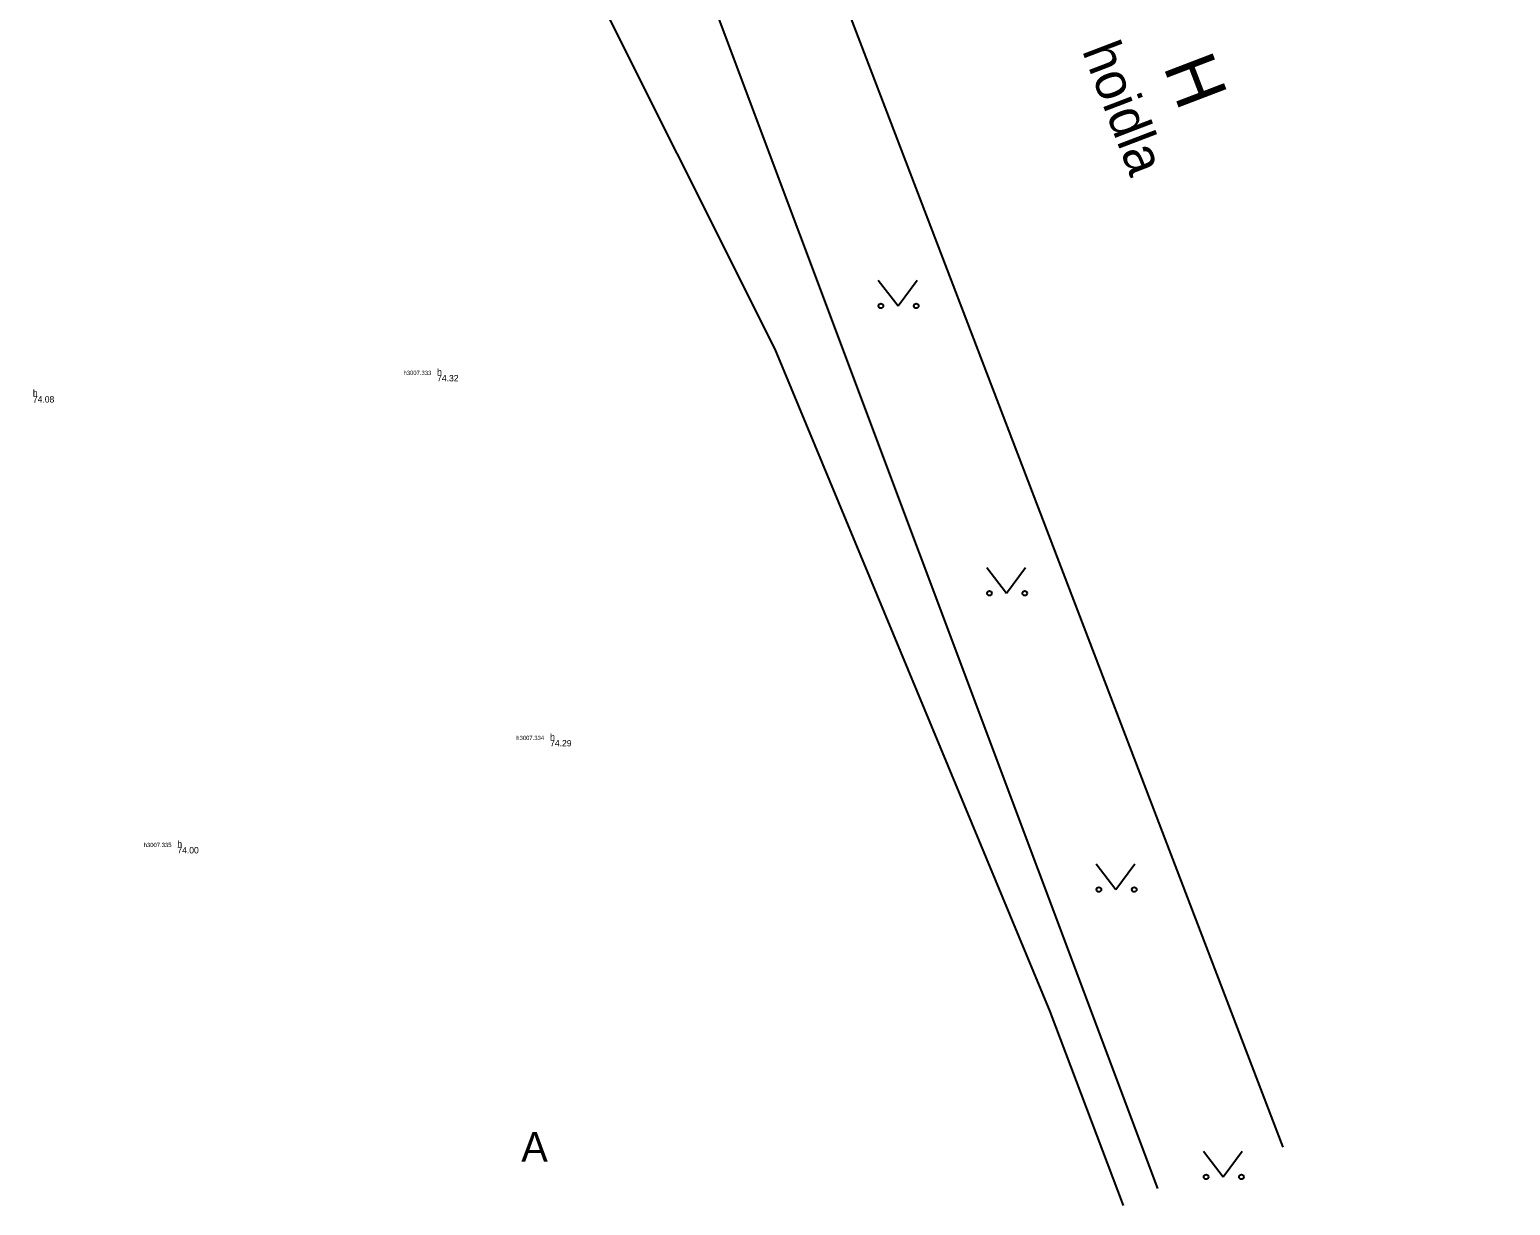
# Model space of a CAD drawing. Extents: x 635087 to 635297, y 6461807 to 6461958.
# Drawn here: x 635192.95 to 635227.7, y 6461862.62 to 6461890.22 of the extents above; entities that cross this region are included whole.
import ezdxf

# ---------------------------------------------------------------- set-up
doc = ezdxf.new("R2010")
doc.units = 0
for name, color, linetype in [('HALJASTUS', 7, 'Continuous'), ('HOONE', 7, 'Continuous'), ('MOOTKOOD', 7, 'Continuous'), ('MOOTKORG-EH2000', 7, 'Continuous'), ('MOOTNR', 7, 'Continuous'), ('TEE', 7, 'Continuous'), ('VTRASS', 7, 'Continuous')]:
    doc.layers.add(name, color=color, linetype=linetype)

msp = doc.modelspace()

# ---------------------------------------------------------------- linework, layer by layer
at = {"layer": 'HALJASTUS'}
for p, q in [((635212.863, 6461884.338), (635213.326, 6461883.732)), ((635213.326, 6461883.732), (635213.772, 6461884.338)), ((635215.406, 6461877.595), (635215.87, 6461876.988)), ((635215.87, 6461876.988), (635216.315, 6461877.595)), ((635217.976, 6461870.642), (635218.44, 6461870.035)), ((635218.44, 6461870.035), (635218.885, 6461870.642)), ((635220.494, 6461863.898), (635220.957, 6461863.291)), ((635220.957, 6461863.291), (635221.403, 6461863.898))]:
    msp.add_line(p, q, dxfattribs=at)
for centre in [(635212.925, 6461883.732), (635213.754, 6461883.732), (635215.469, 6461876.988), (635216.298, 6461876.988), (635218.039, 6461870.035), (635218.868, 6461870.035), (635220.556, 6461863.291), (635221.385, 6461863.291)]:
    msp.add_circle(centre, 0.055, dxfattribs=at)
at = {"layer": 'HOONE'}
msp.add_lwpolyline([(635222.361, 6461863.991), (635207.766, 6461902.142), (635226.572, 6461909.262), (635220.928, 6461923.471), (635227.696, 6461926.159)], dxfattribs=at)
at = {"layer": 'TEE'}
msp.add_lwpolyline([(635207.766, 6461902.142), (635205.58, 6461901.097), (635205.296, 6461900.002), (635208.202, 6461892.91), (635219.418, 6461863.019)], dxfattribs=at)
at = {"layer": 'VTRASS'}
msp.add_lwpolyline([(635163.607, 6461957.645), (635169.385, 6461957.184), (635172.243, 6461950.353), (635175.86, 6461942.96), (635180.861, 6461924.89), (635193.497, 6461904.697), (635203.527, 6461896.513), (635210.436, 6461882.715), (635216.885, 6461867.174), (635218.611, 6461862.623)], dxfattribs=at)

# ---------------------------------------------------------------- texts
at = {"layer": 'HOONE'}
for s, height, p in [('hoidla', 0.9, (635217.639, 6461889.725)), ('H', 1.2, (635219.542, 6461889.351))]:
    msp.add_text(s, height=height, rotation=290.9348, dxfattribs=at).set_placement(p)
at = {"layer": 'MOOTKOOD'}
for p in [(635202.51, 6461882.111), (635193.024, 6461881.615), (635205.162, 6461873.544), (635196.414, 6461871.032)]:
    msp.add_text('h', height=0.15, dxfattribs=at).set_placement(p)
at = {"layer": 'MOOTKORG-EH2000'}
for s, p in [('74.32', (635202.51, 6461881.961)), ('74.08', (635193.024, 6461881.465)), ('74.29', (635205.162, 6461873.394)), ('74.00', (635196.414, 6461870.882))]:
    msp.add_text(s, height=0.15, dxfattribs=at).set_placement(p)
at = {"layer": 'MOOTNR'}
for s, p in [('h3007.333', (635201.72, 6461882.111)), ('h3007.334', (635204.367, 6461873.544)), ('h3007.335', (635195.624, 6461871.032))]:
    msp.add_text(s, height=0.1, dxfattribs=at).set_placement(p)
at = {"layer": 'TEE'}
msp.add_text('A', height=0.7, dxfattribs=at).set_placement((635204.484, 6461863.646))

doc.saveas('drawing.dxf')
